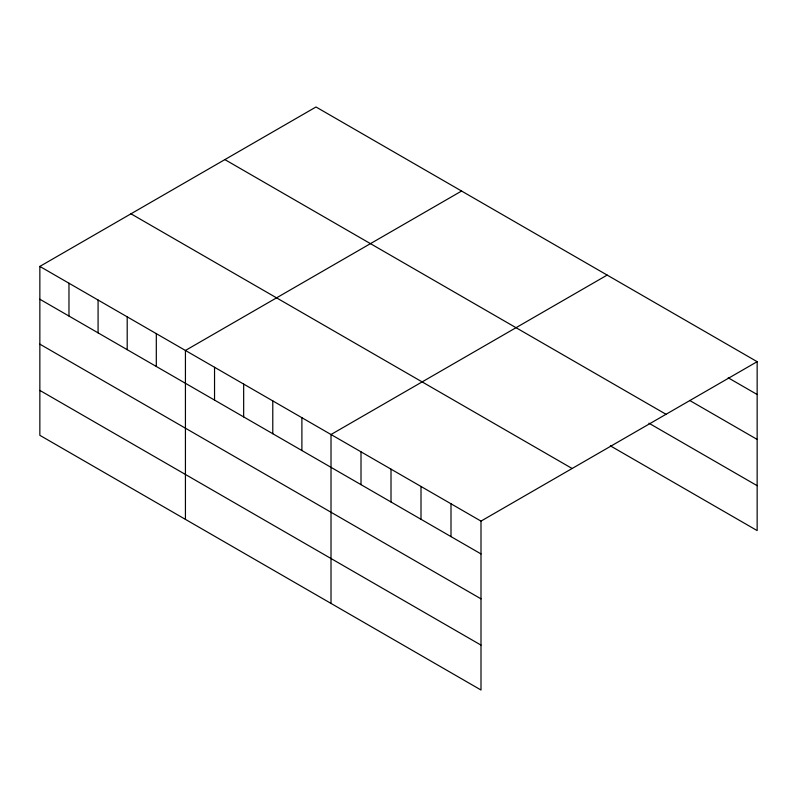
<?xml version="1.0" encoding="UTF-8"?>
<svg xmlns="http://www.w3.org/2000/svg" width="797" height="797" viewBox="0 0 797 797"><rect width="100%" height="100%" fill="white"/><g stroke="black" fill="none" stroke-linecap="round" stroke-linejoin="round"><path stroke-width="1.2" d="M39.85 266.417L480.999 521.108L480.999 690.013L39.85 435.321L39.85 266.417L316.001 106.987L757.15 361.679L757.15 530.583L610.372 445.842M461.583 191.031L185.432 350.461L185.432 519.375M607.155 275.085L331.014 434.514L331.014 603.419M480.999 521.108L757.15 361.679M728.219 377.808L757.15 394.505M689.654 400.443L757.15 439.416M224.874 159.599L666.023 414.291M648.937 423.207L757.15 485.682M130.977 213.805L572.126 468.497M39.85 299.244L480.999 553.935M39.85 344.145L480.999 598.846M39.85 390.41L480.999 645.112M451.002 503.794L451.002 536.62M421.005 486.469L421.005 519.295M391.008 469.154L391.008 501.98M361.011 451.839L361.011 484.666M301.894 417.708L301.894 450.534M272.783 400.891L272.783 433.717M243.663 384.084L243.663 416.911M214.542 367.278L214.542 400.104M156.312 333.654L156.312 366.481M127.201 316.847L127.201 349.674M98.081 300.031L98.081 332.857M68.97 283.224L68.97 316.05"/></g></svg>
